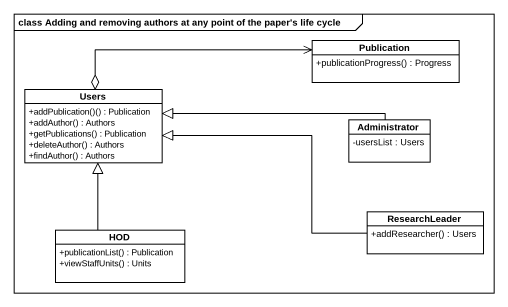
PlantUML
@startuml
mainframe class Adding and removing authors at any point of the paper's life cycle
hide circle
hide empty members
skinparam classAttributeIconSize 0
class Publication {
  +publicationProgress() : Progress
}
class Users {
  +addPublication()() : Publication
  +addAuthor() : Authors
  +getPublications() : Publication
  +deleteAuthor() : Authors
  +findAuthor() : Authors
}
class Administrator {
  -usersList : Users
}
class HOD {
  +publicationList() : Publication
  +viewStaffUnits() : Units
}
class ResearchLeader {
  +addResearcher() : Users
}
Users o-right-> Publication
Administrator -left-|> Users
HOD -up-|> Users
ResearchLeader -left-|> Users
@enduml
